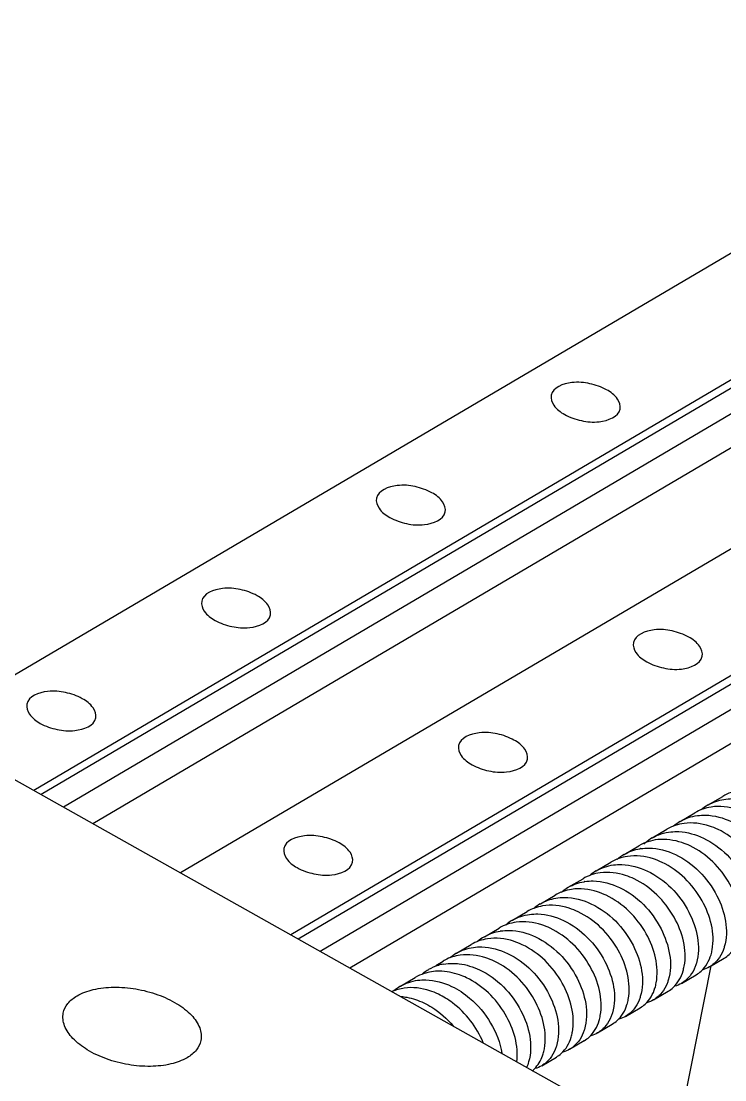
# Model space of a CAD drawing. Header units: inches. Extents: x -8900 to -5053, y -1814 to -15.
# Drawn here: x -5497.8 to -5422.6, y -201.9 to -88.6 of the extents above; entities that cross this region are included whole.
import ezdxf

# ---------------------------------------------------------------- set-up
doc = ezdxf.new("R2010")
doc.units = ezdxf.units.IN
doc.header["$LTSCALE"] = 2
doc.header["$MEASUREMENT"] = 0
doc.layers.add('02___PRT_ALL_AXES', color=7, linetype='Continuous')

msp = doc.modelspace()

# ---------------------------------------------------------------- linework, layer by layer
at = {"color": 7, "linetype": 'Continuous'}
for p, q in [((-5379.87, -88.6), (-5508.25, -164.29)), ((-5368.1, -95.21), (-5496.48, -170.91)), ((-5368.31, -96.25), (-5495.69, -171.35)), ((-5368.92, -99.34), (-5493.32, -172.69)), ((-5369.74, -103.47), (-5490.16, -174.46)), ((-5352.41, -104.04), (-5480.79, -179.73)), ((-5340.64, -110.66), (-5469.02, -186.35)), ((-5340.84, -111.69), (-5468.23, -186.8)), ((-5341.46, -114.79), (-5465.86, -188.13)), ((-5342.28, -118.91), (-5462.7, -189.91)), ((-5567.24, -131.11), (-5439.74, -202.82)), ((-5442.37, -183.04), (-5442.34, -183.03)), ((-5447.48, -307.24), (-5424.08, -189.67))]:
    msp.add_line(p, q, dxfattribs=at)
for centre, radius, start, end in [((-5421.98, -176.56), 4.78, 120.5854, 131.4619), ((-5424.97, -178.33), 4.78, 120.5613, 131.0309), ((-5427.91, -180.14), 4.85, 131.2437, 134.083), ((-5427.96, -180.08), 4.77, 120.596, 131.2477), ((-5430.94, -181.85), 4.78, 120.5856, 131.6154), ((-5430.85, -182.22), 5.16, 98.5976, 99.4202), ((-5433.93, -183.61), 4.78, 120.567, 131.0379), ((-5436.83, -185.75), 5.16, 98.4223, 99.3903), ((-5436.92, -185.38), 4.78, 120.5917, 131.5286), ((-5439.92, -187.13), 4.77, 120.9365, 130.9418), ((-5442.9, -188.9), 4.78, 120.5721, 131.0432), ((-5445.89, -190.66), 4.78, 120.5871, 131.3808), ((-5445.8, -191.03), 5.15, 98.6996, 99.3856), ((-5428.92, -187.05), 5.03, 343.5411, 349.6307), ((-5450.34, -193.2), 4.7, 117.9221, 120.5387), ((-5448.88, -192.43), 4.78, 120.5733, 131.0316), ((-5451.89, -194.16), 4.74, 120.5355, 127.5438), ((-5451.87, -194.21), 4.8, 106.658, 120.4702), ((-5451.8, -194.43), 5.03, 100.1709, 106.6356), ((-5431.93, -188.81), 5.04, 343.8833, 349.719), ((-5453.29, -195.03), 4.78, 108.0842, 120.4879), ((-5451.87, -194.19), 4.78, 127.5475, 130.0117), ((-5454.86, -195.95), 4.78, 120.5743, 131.043), ((-5434.87, -190.58), 5, 343.1287, 349.5208), ((-5437.87, -192.34), 5.01, 343.1316, 349.577), ((-5440.88, -194.1), 5.03, 343.5259, 349.7231), ((-5443.86, -195.86), 5.02, 343.426, 349.5862), ((-5446.83, -197.63), 5, 343.0956, 349.5812)]:
    msp.add_arc(centre, radius, start, end, dxfattribs=at)
for points in [[(-5421.01, -170.9), (-5421.65, -170.98), (-5422.28, -171.2), (-5422.84, -171.53)], [(-5424.41, -172.45), (-5423.9, -172.15), (-5423.31, -171.94), (-5422.73, -171.85)], [(-5424.09, -172.67), (-5424.7, -172.77), (-5425.3, -172.98), (-5425.83, -173.29)], [(-5426.98, -174.42), (-5427.62, -174.51), (-5428.26, -174.72), (-5428.82, -175.05)], [(-5427.4, -174.21), (-5426.84, -173.89), (-5426.2, -173.67), (-5425.56, -173.59)], [(-5430.39, -175.98), (-5429.78, -175.62), (-5429.08, -175.4), (-5428.38, -175.33)], [(-5429.8, -176.16), (-5430.5, -176.24), (-5431.2, -176.46), (-5431.81, -176.81)], [(-5433.38, -177.74), (-5432.86, -177.44), (-5432.28, -177.23), (-5431.7, -177.13)], [(-5436.36, -179.5), (-5435.81, -179.17), (-5435.17, -178.96), (-5434.53, -178.87)], [(-5433.04, -177.96), (-5433.66, -178.05), (-5434.26, -178.26), (-5434.8, -178.58)], [(-5435.95, -179.71), (-5436.59, -179.8), (-5437.23, -180.01), (-5437.78, -180.34)], [(-5439.35, -181.26), (-5438.84, -180.96), (-5438.26, -180.76), (-5437.67, -180.66)], [(-5439, -181.48), (-5439.62, -181.57), (-5440.24, -181.78), (-5440.77, -182.1)], [(-5442.11, -183.26), (-5442.69, -183.36), (-5443.26, -183.56), (-5443.76, -183.86)], [(-5442.34, -183.03), (-5441.84, -182.73), (-5441.27, -182.52), (-5440.69, -182.42)], [(-5445.33, -184.79), (-5444.77, -184.46), (-5444.13, -184.25), (-5443.49, -184.16)], [(-5444.91, -185), (-5445.55, -185.08), (-5446.19, -185.3), (-5446.75, -185.62)], [(-5448, -186.77), (-5448.61, -186.87), (-5449.21, -187.07), (-5449.74, -187.39)], [(-5448.32, -186.55), (-5447.81, -186.25), (-5447.23, -186.04), (-5446.64, -185.94)], [(-5451.31, -188.31), (-5450.76, -187.99), (-5450.12, -187.77), (-5449.49, -187.69)], [(-5450.91, -188.52), (-5451.47, -188.6), (-5452.04, -188.78), (-5452.54, -189.04)], [(-5423.36, -188.98), (-5423.61, -189.3), (-5423.92, -189.57), (-5424.26, -189.78)], [(-5453.14, -190.24), (-5453.69, -190.23), (-5454.25, -190.32), (-5454.78, -190.49)], [(-5452.69, -189.48), (-5452.37, -189.42), (-5452.05, -189.4), (-5451.72, -189.4)], [(-5424.26, -189.78), (-5424.49, -189.91), (-5424.73, -190.01), (-5424.98, -190.09)], [(-5457.29, -191.84), (-5456.73, -191.51), (-5456.1, -191.3), (-5455.46, -191.21)], [(-5426.33, -190.72), (-5426.58, -191.05), (-5426.9, -191.33), (-5427.25, -191.54)], [(-5456.88, -192.05), (-5457.33, -192.11), (-5457.77, -192.23), (-5458.19, -192.41)], [(-5429.35, -192.53), (-5429.6, -192.83), (-5429.9, -193.1), (-5430.24, -193.3)], [(-5427.25, -191.54), (-5427.48, -191.67), (-5427.72, -191.78), (-5427.97, -191.85)], [(-5430.24, -193.3), (-5430.46, -193.43), (-5430.7, -193.54), (-5430.95, -193.61)], [(-5432.33, -194.28), (-5432.58, -194.59), (-5432.89, -194.86), (-5433.23, -195.07)], [(-5433.23, -195.07), (-5433.45, -195.2), (-5433.69, -195.3), (-5433.94, -195.37)], [(-5436.22, -196.83), (-5436.44, -196.96), (-5436.68, -197.06), (-5436.93, -197.14)], [(-5435.33, -196.06), (-5435.58, -196.36), (-5435.88, -196.63), (-5436.22, -196.83)], [(-5438.3, -197.79), (-5438.55, -198.11), (-5438.86, -198.39), (-5439.21, -198.59)], [(-5439.21, -198.59), (-5439.43, -198.72), (-5439.67, -198.82), (-5439.92, -198.9)], [(-5443.59, -199.94), (-5443.65, -200.14), (-5443.73, -200.35), (-5443.82, -200.54)], [(-5442.2, -200.35), (-5442.42, -200.48), (-5442.66, -200.59), (-5442.91, -200.66)], [(-5441.3, -199.57), (-5441.55, -199.88), (-5441.86, -200.15), (-5442.2, -200.35)]]:
    msp.add_open_spline(points, degree=3, dxfattribs=at)
for points, knots in [([(-5422.73, -171.85), (-5422.42, -171.8), (-5421.13, -171.7), (-5419.83, -172.05), (-5418.94, -172.47)], [0, 0, 0, 0, 0.237983, 1, 1, 1, 1]), ([(-5420.36, -173.31), (-5420.67, -173.16), (-5421.85, -172.69), (-5423.17, -172.53), (-5424.09, -172.67)], [0, 0, 0, 0, 0.264938, 1, 1, 1, 1]), ([(-5423.35, -175.07), (-5423.65, -174.93), (-5424.79, -174.47), (-5426.08, -174.3), (-5426.98, -174.42)], [0, 0, 0, 0, 0.264485, 1, 1, 1, 1]), ([(-5425.56, -173.59), (-5425.27, -173.55), (-5424.03, -173.48), (-5422.78, -173.83), (-5421.93, -174.23)], [0, 0, 0, 0, 0.238286, 1, 1, 1, 1]), ([(-5428.38, -175.33), (-5428.1, -175.3), (-5426.91, -175.27), (-5425.73, -175.61), (-5424.92, -176)], [0, 0, 0, 0, 0.238715, 1, 1, 1, 1]), ([(-5418, -184.42), (-5417.68, -182.66), (-5418.73, -178.71), (-5421.57, -175.92), (-5423.35, -175.07)], [0, 0, 0, 0, 0.475817, 1, 1, 1, 1]), ([(-5426.34, -176.83), (-5426.62, -176.7), (-5427.72, -176.25), (-5428.93, -176.08), (-5429.8, -176.16)], [0, 0, 0, 0, 0.26369, 1, 1, 1, 1]), ([(-5424.92, -176), (-5423.05, -176.89), (-5420.12, -179.84), (-5419.17, -184.06), (-5419.68, -185.83)], [0, 0, 0, 0, 0.529983, 1, 1, 1, 1]), ([(-5429.33, -178.6), (-5429.63, -178.45), (-5430.8, -177.98), (-5432.12, -177.82), (-5433.04, -177.96)], [0, 0, 0, 0, 0.264854, 1, 1, 1, 1]), ([(-5431.62, -177.12), (-5431.32, -177.08), (-5430.06, -177), (-5428.78, -177.34), (-5427.91, -177.76)], [0, 0, 0, 0, 0.23812, 1, 1, 1, 1]), ([(-5427.91, -177.76), (-5426.03, -178.65), (-5423.09, -181.62), (-5422.16, -185.87), (-5422.68, -187.64)], [0, 0, 0, 0, 0.530511, 1, 1, 1, 1]), ([(-5420.98, -186.18), (-5420.67, -184.42), (-5421.72, -180.47), (-5424.56, -177.68), (-5426.34, -176.83)], [0, 0, 0, 0, 0.475856, 1, 1, 1, 1]), ([(-5434.53, -178.87), (-5434.23, -178.83), (-5432.99, -178.77), (-5431.75, -179.12), (-5430.9, -179.52)], [0, 0, 0, 0, 0.238297, 1, 1, 1, 1]), ([(-5423.98, -187.95), (-5423.65, -186.19), (-5424.71, -182.24), (-5427.55, -179.44), (-5429.33, -178.6)], [0, 0, 0, 0, 0.475679, 1, 1, 1, 1]), ([(-5432.32, -180.36), (-5432.61, -180.22), (-5433.76, -179.75), (-5435.04, -179.59), (-5435.95, -179.71)], [0, 0, 0, 0, 0.264468, 1, 1, 1, 1]), ([(-5430.9, -179.52), (-5429.02, -180.41), (-5426.09, -183.37), (-5425.15, -187.6), (-5425.66, -189.37)], [0, 0, 0, 0, 0.530145, 1, 1, 1, 1]), ([(-5437.59, -180.64), (-5437.29, -180.6), (-5436.02, -180.52), (-5434.76, -180.87), (-5433.89, -181.28)], [0, 0, 0, 0, 0.238177, 1, 1, 1, 1]), ([(-5426.96, -189.71), (-5426.64, -187.95), (-5427.7, -184), (-5430.54, -181.21), (-5432.32, -180.36)], [0, 0, 0, 0, 0.475788, 1, 1, 1, 1]), ([(-5440.69, -182.42), (-5440.38, -182.37), (-5439.08, -182.27), (-5437.77, -182.62), (-5436.88, -183.05)], [0, 0, 0, 0, 0.237974, 1, 1, 1, 1]), ([(-5435.31, -182.12), (-5435.61, -181.98), (-5436.78, -181.51), (-5438.09, -181.35), (-5439, -181.48)], [0, 0, 0, 0, 0.264772, 1, 1, 1, 1]), ([(-5429.96, -191.49), (-5429.63, -189.73), (-5430.68, -185.77), (-5433.52, -182.97), (-5435.31, -182.12)], [0, 0, 0, 0, 0.475516, 1, 1, 1, 1]), ([(-5433.89, -181.28), (-5432, -182.18), (-5429.06, -185.16), (-5428.13, -189.43), (-5428.67, -191.19)], [0, 0, 0, 0, 0.530984, 1, 1, 1, 1]), ([(-5438.3, -183.88), (-5438.61, -183.74), (-5439.81, -183.25), (-5441.17, -183.1), (-5442.11, -183.26)], [0, 0, 0, 0, 0.265319, 1, 1, 1, 1]), ([(-5436.88, -183.05), (-5434.99, -183.94), (-5432.05, -186.92), (-5431.12, -191.19), (-5431.66, -192.96)], [0, 0, 0, 0, 0.530897, 1, 1, 1, 1]), ([(-5443.49, -184.16), (-5443.2, -184.12), (-5441.96, -184.06), (-5440.72, -184.4), (-5439.87, -184.81)], [0, 0, 0, 0, 0.2383, 1, 1, 1, 1]), ([(-5432.94, -193.25), (-5432.62, -191.49), (-5433.67, -187.53), (-5436.51, -184.73), (-5438.3, -183.88)], [0, 0, 0, 0, 0.475658, 1, 1, 1, 1]), ([(-5441.29, -185.65), (-5441.58, -185.5), (-5442.73, -185.04), (-5444.01, -184.87), (-5444.91, -185)], [0, 0, 0, 0, 0.264468, 1, 1, 1, 1]), ([(-5435.93, -194.99), (-5435.61, -193.23), (-5436.67, -189.29), (-5439.51, -186.49), (-5441.29, -185.65)], [0, 0, 0, 0, 0.475818, 1, 1, 1, 1]), ([(-5439.87, -184.81), (-5437.99, -185.7), (-5435.05, -188.67), (-5434.11, -192.92), (-5434.64, -194.69)], [0, 0, 0, 0, 0.530472, 1, 1, 1, 1]), ([(-5444.27, -187.41), (-5444.58, -187.26), (-5445.75, -186.79), (-5447.07, -186.63), (-5448, -186.77)], [0, 0, 0, 0, 0.264885, 1, 1, 1, 1]), ([(-5446.58, -185.93), (-5446.28, -185.89), (-5445.01, -185.81), (-5443.73, -186.15), (-5442.85, -186.57)], [0, 0, 0, 0, 0.238125, 1, 1, 1, 1]), ([(-5442.85, -186.57), (-5440.97, -187.47), (-5438.03, -190.44), (-5437.1, -194.69), (-5437.63, -196.46)], [0, 0, 0, 0, 0.530666, 1, 1, 1, 1]), ([(-5422.69, -188.85), (-5422.5, -188.74), (-5421.76, -188.19), (-5421.29, -187.34), (-5421.1, -186.67)], [0, 0, 0, 0, 0.239549, 1, 1, 1, 1]), ([(-5449.49, -187.69), (-5449.19, -187.65), (-5447.95, -187.58), (-5446.7, -187.93), (-5445.84, -188.33)], [0, 0, 0, 0, 0.238259, 1, 1, 1, 1]), ([(-5438.92, -196.77), (-5438.6, -195.01), (-5439.65, -191.05), (-5442.49, -188.26), (-5444.27, -187.41)], [0, 0, 0, 0, 0.475599, 1, 1, 1, 1]), ([(-5422.68, -187.64), (-5422.72, -187.76), (-5422.88, -188.24), (-5423.13, -188.69), (-5423.36, -188.98)], [0, 0, 0, 0, 0.261127, 1, 1, 1, 1]), ([(-5447.26, -189.17), (-5447.56, -189.03), (-5448.71, -188.56), (-5450, -188.4), (-5450.91, -188.52)], [0, 0, 0, 0, 0.264545, 1, 1, 1, 1]), ([(-5445.84, -188.33), (-5443.96, -189.23), (-5441.01, -192.21), (-5440.09, -196.48), (-5440.62, -198.25)], [0, 0, 0, 0, 0.530926, 1, 1, 1, 1]), ([(-5425.68, -190.62), (-5425.5, -190.51), (-5424.77, -189.97), (-5424.29, -189.13), (-5424.1, -188.47)], [0, 0, 0, 0, 0.23981, 1, 1, 1, 1]), ([(-5450.25, -190.93), (-5450.49, -190.82), (-5451.4, -190.44), (-5452.41, -190.24), (-5453.14, -190.24)], [0, 0, 0, 0, 0.261139, 1, 1, 1, 1]), ([(-5451.72, -189.4), (-5451.48, -189.4), (-5450.49, -189.46), (-5449.52, -189.77), (-5448.83, -190.1)], [0, 0, 0, 0, 0.240089, 1, 1, 1, 1]), ([(-5448.83, -190.1), (-5446.96, -190.99), (-5444.03, -193.94), (-5443.08, -198.17), (-5443.59, -199.94)], [0, 0, 0, 0, 0.530084, 1, 1, 1, 1]), ([(-5441.91, -198.53), (-5441.58, -196.77), (-5442.64, -192.82), (-5445.48, -190.02), (-5447.26, -189.17)], [0, 0, 0, 0, 0.475667, 1, 1, 1, 1]), ([(-5428.67, -192.38), (-5428.48, -192.27), (-5427.75, -191.72), (-5427.27, -190.87), (-5427.08, -190.21)], [0, 0, 0, 0, 0.239636, 1, 1, 1, 1]), ([(-5425.66, -189.37), (-5425.7, -189.5), (-5425.86, -189.97), (-5426.1, -190.43), (-5426.33, -190.72)], [0, 0, 0, 0, 0.261186, 1, 1, 1, 1]), ([(-5455.46, -191.21), (-5455.16, -191.17), (-5453.92, -191.11), (-5452.67, -191.45), (-5451.82, -191.86)], [0, 0, 0, 0, 0.238283, 1, 1, 1, 1]), ([(-5444.85, -199.95), (-5444.64, -198.21), (-5445.76, -194.44), (-5448.53, -191.75), (-5450.25, -190.93)], [0, 0, 0, 0, 0.479291, 1, 1, 1, 1]), ([(-5428.67, -191.19), (-5428.71, -191.32), (-5428.87, -191.79), (-5429.12, -192.24), (-5429.35, -192.53)], [0, 0, 0, 0, 0.261027, 1, 1, 1, 1]), ([(-5453.24, -192.69), (-5453.54, -192.55), (-5454.69, -192.09), (-5455.97, -191.92), (-5456.88, -192.05)], [0, 0, 0, 0, 0.264498, 1, 1, 1, 1]), ([(-5451.82, -191.86), (-5451.13, -192.19), (-5448.58, -193.87), (-5446.82, -196.77), (-5446.46, -199.02)], [0, 0, 0, 0, 0.251773, 1, 1, 1, 1]), ([(-5431.66, -194.14), (-5431.48, -194.03), (-5430.75, -193.5), (-5430.28, -192.68), (-5430.09, -192.03)], [0, 0, 0, 0, 0.240011, 1, 1, 1, 1]), ([(-5457.2, -192.95), (-5457, -192.96), (-5456.18, -193.08), (-5455.38, -193.35), (-5454.81, -193.62)], [0, 0, 0, 0, 0.241916, 1, 1, 1, 1]), ([(-5454.81, -193.62), (-5454.52, -193.76), (-5453.34, -194.41), (-5452.32, -195.32), (-5451.66, -196.1)], [0, 0, 0, 0, 0.243049, 1, 1, 1, 1]), ([(-5448.44, -197.89), (-5449.13, -196.22), (-5450.67, -194.2), (-5452.71, -192.95), (-5453.24, -192.69)], [0, 0, 0, 0, 0.754376, 1, 1, 1, 1]), ([(-5431.66, -192.96), (-5431.69, -193.08), (-5431.86, -193.55), (-5432.11, -193.99), (-5432.33, -194.28)], [0, 0, 0, 0, 0.260951, 1, 1, 1, 1]), ([(-5434.64, -194.69), (-5434.67, -194.81), (-5434.84, -195.3), (-5435.1, -195.76), (-5435.33, -196.06)], [0, 0, 0, 0, 0.261388, 1, 1, 1, 1]), ([(-5434.65, -195.9), (-5434.46, -195.79), (-5433.74, -195.26), (-5433.27, -194.44), (-5433.08, -193.79)], [0, 0, 0, 0, 0.24003, 1, 1, 1, 1]), ([(-5437.64, -197.67), (-5437.45, -197.56), (-5436.72, -197.02), (-5436.25, -196.18), (-5436.06, -195.52)], [0, 0, 0, 0, 0.239792, 1, 1, 1, 1]), ([(-5437.63, -196.46), (-5437.66, -196.58), (-5437.83, -197.05), (-5438.07, -197.5), (-5438.3, -197.79)], [0, 0, 0, 0, 0.26105, 1, 1, 1, 1]), ([(-5440.63, -199.43), (-5440.44, -199.32), (-5439.71, -198.78), (-5439.24, -197.95), (-5439.05, -197.29)], [0, 0, 0, 0, 0.239865, 1, 1, 1, 1]), ([(-5443.2, -200.9), (-5443.07, -200.79), (-5442.55, -200.28), (-5442.21, -199.61), (-5442.04, -199.08)], [0, 0, 0, 0, 0.239363, 1, 1, 1, 1]), ([(-5440.62, -198.25), (-5440.66, -198.37), (-5440.83, -198.84), (-5441.07, -199.28), (-5441.3, -199.57)], [0, 0, 0, 0, 0.260971, 1, 1, 1, 1])]:
    msp.add_open_spline(points, degree=3, knots=knots, dxfattribs=at)
at = {"layer": '02___PRT_ALL_AXES', "color": 7, "linetype": 'Continuous'}
for p, q in [((-5424.41, -172.45), (-5422.84, -171.53)), ((-5427.4, -174.21), (-5425.83, -173.29)), ((-5430.39, -175.98), (-5428.82, -175.05)), ((-5433.38, -177.74), (-5431.81, -176.81)), ((-5436.36, -179.5), (-5434.79, -178.58)), ((-5439.35, -181.26), (-5437.78, -180.34)), ((-5442.34, -183.03), (-5440.77, -182.1)), ((-5445.33, -184.79), (-5443.76, -183.86)), ((-5448.32, -186.55), (-5446.75, -185.62)), ((-5451.31, -188.31), (-5449.74, -187.39)), ((-5453.51, -189.61), (-5452.73, -189.15)), ((-5424.26, -189.78), (-5422.69, -188.85)), ((-5457.29, -191.84), (-5455.72, -190.91)), ((-5427.25, -191.54), (-5425.68, -190.62)), ((-5430.24, -193.3), (-5428.67, -192.38)), ((-5433.23, -195.07), (-5431.66, -194.14)), ((-5436.22, -196.83), (-5434.65, -195.9)), ((-5439.21, -198.59), (-5437.64, -197.66)), ((-5442.2, -200.35), (-5440.63, -199.43))]:
    msp.add_line(p, q, dxfattribs=at)
for points, knots in [([(-5435.26, -128.03), (-5435.81, -127.72), (-5437.07, -127.31), (-5439.09, -127.09), (-5441.01, -127.77), (-5441.18, -128.62)], [0, 0, 0, 0, 0.296792, 0.595224, 1, 1, 1, 1]), ([(-5441.18, -128.62), (-5441.25, -128.98), (-5440.92, -129.91), (-5440.19, -130.43), (-5439.74, -130.68)], [0, 0, 0, 0, 0.421571, 1, 1, 1, 1]), ([(-5433.82, -130.09), (-5433.75, -129.73), (-5434.08, -128.8), (-5434.82, -128.28), (-5435.26, -128.03)], [0, 0, 0, 0, 0.421571, 1, 1, 1, 1]), ([(-5439.74, -130.68), (-5439.19, -130.99), (-5437.94, -131.4), (-5435.92, -131.62), (-5433.99, -130.94), (-5433.82, -130.09)], [0, 0, 0, 0, 0.296792, 0.595224, 1, 1, 1, 1]), ([(-5453.94, -139.05), (-5454.5, -138.74), (-5455.75, -138.32), (-5457.77, -138.11), (-5459.69, -138.79), (-5459.86, -139.64)], [0, 0, 0, 0, 0.296792, 0.595224, 1, 1, 1, 1]), ([(-5452.51, -141.1), (-5452.43, -140.74), (-5452.77, -139.81), (-5453.5, -139.3), (-5453.94, -139.05)], [0, 0, 0, 0, 0.421571, 1, 1, 1, 1]), ([(-5459.86, -139.64), (-5459.93, -140), (-5459.6, -140.93), (-5458.87, -141.44), (-5458.43, -141.69)], [0, 0, 0, 0, 0.421571, 1, 1, 1, 1]), ([(-5458.43, -141.69), (-5457.87, -142), (-5456.62, -142.42), (-5454.6, -142.63), (-5452.68, -141.95), (-5452.51, -141.1)], [0, 0, 0, 0, 0.296792, 0.595224, 1, 1, 1, 1]), ([(-5472.62, -150.06), (-5473.18, -149.75), (-5474.43, -149.33), (-5476.45, -149.12), (-5478.37, -149.8), (-5478.54, -150.65)], [0, 0, 0, 0, 0.296792, 0.595224, 1, 1, 1, 1]), ([(-5471.19, -152.12), (-5471.12, -151.75), (-5471.45, -150.83), (-5472.18, -150.31), (-5472.62, -150.06)], [0, 0, 0, 0, 0.421571, 1, 1, 1, 1]), ([(-5478.54, -150.65), (-5478.61, -151.01), (-5478.28, -151.94), (-5477.55, -152.46), (-5477.11, -152.71)], [0, 0, 0, 0, 0.421571, 1, 1, 1, 1]), ([(-5477.11, -152.71), (-5476.55, -153.02), (-5475.3, -153.43), (-5473.28, -153.65), (-5471.36, -152.97), (-5471.19, -152.12)], [0, 0, 0, 0, 0.296792, 0.595224, 1, 1, 1, 1]), ([(-5426.48, -154.49), (-5427.03, -154.18), (-5428.28, -153.76), (-5430.31, -153.55), (-5432.23, -154.23), (-5432.4, -155.08)], [0, 0, 0, 0, 0.296792, 0.595224, 1, 1, 1, 1]), ([(-5432.4, -155.08), (-5432.47, -155.44), (-5432.14, -156.37), (-5431.4, -156.89), (-5430.96, -157.14)], [0, 0, 0, 0, 0.421571, 1, 1, 1, 1]), ([(-5425.04, -156.55), (-5424.97, -156.18), (-5425.3, -155.26), (-5426.04, -154.74), (-5426.48, -154.49)], [0, 0, 0, 0, 0.421571, 1, 1, 1, 1]), ([(-5430.96, -157.14), (-5430.41, -157.45), (-5429.16, -157.86), (-5427.13, -158.08), (-5425.21, -157.4), (-5425.04, -156.55)], [0, 0, 0, 0, 0.296792, 0.595224, 1, 1, 1, 1]), ([(-5491.3, -161.08), (-5491.86, -160.76), (-5493.11, -160.35), (-5495.13, -160.13), (-5497.06, -160.82), (-5497.22, -161.67)], [0, 0, 0, 0, 0.296792, 0.595224, 1, 1, 1, 1]), ([(-5497.22, -161.67), (-5497.3, -162.03), (-5496.96, -162.95), (-5496.23, -163.47), (-5495.79, -163.72)], [0, 0, 0, 0, 0.421571, 1, 1, 1, 1]), ([(-5489.87, -163.13), (-5489.8, -162.77), (-5490.13, -161.84), (-5490.86, -161.32), (-5491.3, -161.08)], [0, 0, 0, 0, 0.421571, 1, 1, 1, 1]), ([(-5495.79, -163.72), (-5495.23, -164.03), (-5493.98, -164.45), (-5491.96, -164.66), (-5490.04, -163.98), (-5489.87, -163.13)], [0, 0, 0, 0, 0.296792, 0.595224, 1, 1, 1, 1]), ([(-5445.16, -165.51), (-5445.71, -165.19), (-5446.97, -164.78), (-5448.99, -164.56), (-5450.91, -165.25), (-5451.08, -166.1)], [0, 0, 0, 0, 0.296792, 0.595224, 1, 1, 1, 1]), ([(-5451.08, -166.1), (-5451.15, -166.46), (-5450.82, -167.38), (-5450.09, -167.9), (-5449.64, -168.15)], [0, 0, 0, 0, 0.421571, 1, 1, 1, 1]), ([(-5443.73, -167.56), (-5443.65, -167.2), (-5443.98, -166.27), (-5444.72, -165.75), (-5445.16, -165.51)], [0, 0, 0, 0, 0.421571, 1, 1, 1, 1]), ([(-5449.64, -168.15), (-5449.09, -168.46), (-5447.84, -168.88), (-5445.82, -169.09), (-5443.89, -168.41), (-5443.73, -167.56)], [0, 0, 0, 0, 0.296792, 0.595224, 1, 1, 1, 1]), ([(-5463.84, -176.52), (-5464.4, -176.21), (-5465.65, -175.79), (-5467.67, -175.58), (-5469.59, -176.26), (-5469.76, -177.11)], [0, 0, 0, 0, 0.296792, 0.595224, 1, 1, 1, 1]), ([(-5462.41, -178.58), (-5462.33, -178.21), (-5462.67, -177.29), (-5463.4, -176.77), (-5463.84, -176.52)], [0, 0, 0, 0, 0.421571, 1, 1, 1, 1]), ([(-5469.76, -177.11), (-5469.83, -177.47), (-5469.5, -178.4), (-5468.77, -178.92), (-5468.33, -179.16)], [0, 0, 0, 0, 0.421571, 1, 1, 1, 1]), ([(-5468.33, -179.16), (-5467.77, -179.48), (-5466.52, -179.89), (-5464.5, -180.11), (-5462.58, -179.42), (-5462.41, -178.58)], [0, 0, 0, 0, 0.296792, 0.595224, 1, 1, 1, 1]), ([(-5491.86, -192.88), (-5491.33, -192.56), (-5490.03, -192.1), (-5487.89, -191.88), (-5485.55, -192.07), (-5483.26, -192.67), (-5481.23, -193.6), (-5479.66, -194.8), (-5478.67, -196.16), (-5478.53, -197.21), (-5478.62, -197.65)], [0, 0, 0, 0, 0.115965, 0.252045, 0.400524, 0.550813, 0.691961, 0.815, 0.915905, 1, 1, 1, 1]), ([(-5493.33, -194.72), (-5493.26, -194.35), (-5492.88, -193.6), (-5492.23, -193.09), (-5491.86, -192.88)], [0, 0, 0, 0, 0.465062, 1, 1, 1, 1]), ([(-5480.09, -199.49), (-5480.63, -199.81), (-5481.92, -200.27), (-5484.07, -200.49), (-5486.4, -200.3), (-5488.69, -199.7), (-5490.72, -198.77), (-5492.29, -197.57), (-5493.28, -196.21), (-5493.42, -195.16), (-5493.33, -194.72)], [0, 0, 0, 0, 0.115965, 0.252045, 0.400524, 0.550813, 0.691961, 0.815, 0.915905, 1, 1, 1, 1]), ([(-5478.62, -197.65), (-5478.69, -198.02), (-5479.07, -198.77), (-5479.72, -199.28), (-5480.09, -199.49)], [0, 0, 0, 0, 0.465062, 1, 1, 1, 1])]:
    msp.add_open_spline(points, degree=3, knots=knots, dxfattribs=at)

doc.saveas('drawing.dxf')
